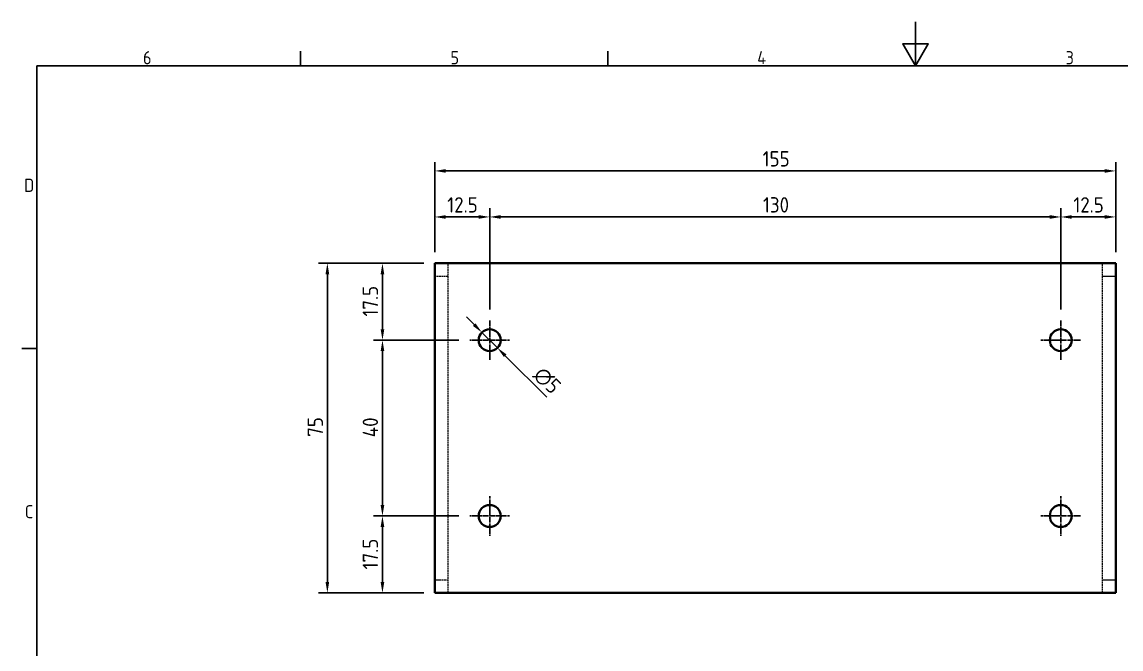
# Model space of a CAD drawing. Header units: millimetres. Extents: x 0 to 420, y 0 to 297.
# Drawn here: x 6.6 to 256.8, y 154.4 to 297 of the extents above; entities that cross this region are included whole.
import ezdxf

# ---------------------------------------------------------------- set-up
doc = ezdxf.new("R2010")
doc.units = ezdxf.units.MM
doc.linetypes.add('CHAIN', pattern=[0.7087, 0.4724, -0.0591, 0.1181, -0.0591])
doc.linetypes.add('DASHED', pattern=[0.2067, 0.1654, -0.0413])
doc.layers.get('0').update_dxf_attribs({"color": 3, "lineweight": 25, "true_color": 0x00ff00})
for name, color, linetype, lineweight, true_color in [('가려진 것(ISO)', 2, 'DASHED', 18, 0xffff00), ('가시적인 것(ISO)', 3, 'Continuous', 40, 0x00ff00), ('중심 표식(ISO)', 1, 'Continuous', 25, 0xff0000), ('치수(ISO)', 2, 'Continuous', 25, 0xffff00)]:
    doc.layers.add(name, color=color, linetype=linetype, lineweight=lineweight, true_color=true_color)
doc.layers.add('경계(ISO)', color=7, linetype='Continuous', lineweight=25)
doc.styles.add('문자 텍스트_PSTEK_POSCO', font='isocp.shx')
doc.styles.add('치수 텍스트_PSTEK_POSCO', font='isocp.shx')
doc.dimstyles.new('치수_PSTEK_POSCO', dxfattribs={"dimtxt": 3.5, "dimasz": 2.5, "dimexe": 2, "dimexo": 2.5, "dimgap": 1, "dimtad": 1, "dimrnd": 1e-08, "dimdsep": 46, "dimtxsty": '치수 텍스트_PSTEK_POSCO', "dimcen": 0.09, "dimdle": 10, "dimclrd": 7, "dimclre": 7, "dimclrt": 2, "dimadec": 1, "dimazin": 2, "dimtfac": 1, "dimtmove": 0, "dimatfit": 3, "dimfxl": 1, "dimtolj": 1, "dimlwd": -1, "dimlwe": -1, "dimarcsym": 0})

# ---------------------------------------------------------------- blocks, each defined once
blk = doc.blocks.new('경계 Default Border')
at = {"layer": '경계(ISO)'}
for p, q in [((70, 287.0000076293945), (70, 290.4000091552734)), ((140, 287.0000076293945), (140, 290.4000091552734)), ((10, 222.7499961853027), (6.599999666213989, 222.7499961853027))]:
    blk.add_line(p, q, dxfattribs=at)
at = {"layer": '경계(ISO)', "flags": 128}
for points in [[(210, 297.0000076293945), (210, 287.0000076293945), (207.1132469177246, 292.0000076293945), (212.8867530822754, 292.0000076293945), (210, 287.0000076293945)], [(10, 10), (10, 287.0000076293945), (410, 287.0000076293945), (410, 10), (10, 10)]]:
    blk.add_lwpolyline(points, dxfattribs=at)
at = {"layer": '경계(ISO)', "color": 2, "true_color": 0xffff00, "char_height": 3.00000011920929, "attachment_point": 7, "style": '문자 텍스트_PSTEK_POSCO'}
for s, insert in [('6', (34.14453946055966, 287.3713945155963)), ('5', (104.1445394605597, 287.3713945155963)), ('4', (173.9734701308116, 287.4)), ('3', (244.1685395229535, 287.3713945155963)), ('D', (7.078270083685684, 258.3463944559917)), ('C', (7.244539400955009, 184.0963944559917))]:
    blk.add_mtext(s, dxfattribs=dict(at, insert=insert))
blk = doc.blocks.new('*D22')
at = {"layer": 'Defpoints', "color": 0, "transparency": 16777216}
for p in [(88.65681341163898, 184.6174226815473), (108.5684185029034, 184.6174226815473), (100.5684185029033, 167.1174226815473)]:
    blk.add_point(p, dxfattribs=at)
at = {"layer": '치수(ISO)', "color": 7, "transparency": 16777216}
for p, q in [((106.0684185029034, 184.6174226815473), (86.65681341163898, 184.6174226815473)), ((88.65681341163898, 169.6174226815473), (88.65681341163898, 182.1174226815473)), ((98.06841850290333, 167.1174226815473), (86.65681341163898, 167.1174226815473))]:
    blk.add_line(p, q, dxfattribs=at)
for points in [[(88.24014674497231, 182.1174226815473), (89.07348007830565, 182.1174226815473), (88.65681341163898, 184.6174226815473)], [(88.24014674497231, 169.6174226815473), (89.07348007830565, 169.6174226815473), (88.65681341163898, 167.1174226815473)]]:
    blk.add_solid(points, dxfattribs=at)
at = {"layer": '치수(ISO)', "color": 2, "transparency": 16777216, "insert": (85.90681341163895, 172.4599353081319), "char_height": 3.5, "attachment_point": 4, "rotation": 90, "style": '치수 텍스트_PSTEK_POSCO'}
blk.add_mtext('\\A1;17.5', dxfattribs=at)
blk = doc.blocks.new('*D23')
at = {"layer": 'Defpoints', "color": 0, "transparency": 16777216}
for p in [(88.65681341163899, 224.6174226815473), (108.5684185029034, 224.6174226815473), (108.5684185029034, 184.6174226815473)]:
    blk.add_point(p, dxfattribs=at)
at = {"layer": '치수(ISO)', "color": 7, "transparency": 16777216}
for p, q in [((106.0684185029034, 224.6174226815473), (86.65681341163899, 224.6174226815473)), ((88.65681341163898, 187.1174226815473), (88.65681341163898, 222.1174226815473)), ((106.0684185029034, 184.6174226815473), (86.65681341163898, 184.6174226815473))]:
    blk.add_line(p, q, dxfattribs=at)
for points in [[(88.24014674497231, 222.1174226815473), (89.07348007830565, 222.1174226815473), (88.65681341163899, 224.6174226815473)], [(88.24014674497231, 187.1174226815473), (89.07348007830565, 187.1174226815473), (88.65681341163898, 184.6174226815473)]]:
    blk.add_solid(points, dxfattribs=at)
at = {"layer": '치수(ISO)', "color": 2, "transparency": 16777216, "insert": (85.90681341163895, 202.5260447287914), "char_height": 3.5, "attachment_point": 4, "rotation": 90, "style": '치수 텍스트_PSTEK_POSCO'}
blk.add_mtext('\\A1;40', dxfattribs=at)
blk = doc.blocks.new('*D24')
at = {"layer": 'Defpoints', "color": 0, "transparency": 16777216}
for p in [(88.65681341163899, 242.1174226815473), (100.5684185029033, 242.1174226815473), (108.5684185029034, 224.6174226815473)]:
    blk.add_point(p, dxfattribs=at)
at = {"layer": '치수(ISO)', "color": 7, "transparency": 16777216}
for p, q in [((98.06841850290333, 242.1174226815473), (86.65681341163899, 242.1174226815473)), ((88.65681341163899, 227.1174226815473), (88.65681341163899, 239.6174226815473)), ((106.0684185029034, 224.6174226815473), (86.65681341163899, 224.6174226815473))]:
    blk.add_line(p, q, dxfattribs=at)
for points in [[(88.24014674497232, 239.6174226815473), (89.07348007830566, 239.6174226815473), (88.65681341163899, 242.1174226815473)], [(88.24014674497232, 227.1174226815473), (89.07348007830566, 227.1174226815473), (88.65681341163899, 224.6174226815473)]]:
    blk.add_solid(points, dxfattribs=at)
at = {"layer": '치수(ISO)', "color": 2, "transparency": 16777216, "insert": (85.90681341163895, 229.979935308132), "char_height": 3.5, "attachment_point": 4, "rotation": 90, "style": '치수 텍스트_PSTEK_POSCO'}
blk.add_mtext('\\A1;17.5', dxfattribs=at)
blk = doc.blocks.new('*D25')
at = {"layer": 'Defpoints', "color": 0, "transparency": 16777216}
for p in [(113.0684185029034, 252.6449183205265), (100.5684185029033, 242.1174226815473), (113.0684185029034, 229.1174226815473)]:
    blk.add_point(p, dxfattribs=at)
at = {"layer": '치수(ISO)', "color": 7, "transparency": 16777216}
for p, q in [((100.5684185029033, 244.6174226815473), (100.5684185029033, 254.6449183205265)), ((113.0684185029034, 231.6174226815473), (113.0684185029034, 254.6449183205265)), ((103.0684185029033, 252.6449183205265), (110.5684185029034, 252.6449183205265))]:
    blk.add_line(p, q, dxfattribs=at)
for points in [[(103.0684185029033, 253.0615849871931), (103.0684185029033, 252.2282516538598), (100.5684185029033, 252.6449183205265)], [(110.5684185029034, 253.0615849871931), (110.5684185029034, 252.2282516538598), (113.0684185029034, 252.6449183205265)]]:
    blk.add_solid(points, dxfattribs=at)
at = {"layer": '치수(ISO)', "color": 2, "transparency": 16777216, "insert": (103.4109311294881, 255.3952628087154), "char_height": 3.5, "attachment_point": 4, "style": '치수 텍스트_PSTEK_POSCO'}
blk.add_mtext('\\A1;12.5', dxfattribs=at)
blk = doc.blocks.new('*D26')
at = {"layer": 'Defpoints', "color": 0, "transparency": 16777216}
for p in [(243.0684185029034, 252.6449183205265), (113.0684185029034, 229.1174226815473), (243.0684185029034, 229.1174226815473)]:
    blk.add_point(p, dxfattribs=at)
at = {"layer": '치수(ISO)', "color": 7, "transparency": 16777216}
for p, q in [((113.0684185029034, 231.6174226815473), (113.0684185029034, 254.6449183205265)), ((243.0684185029034, 231.6174226815473), (243.0684185029034, 254.6449183205265)), ((115.5684185029034, 252.6449183205265), (240.5684185029034, 252.6449183205265))]:
    blk.add_line(p, q, dxfattribs=at)
for points in [[(115.5684185029034, 253.0615849871931), (115.5684185029034, 252.2282516538598), (113.0684185029034, 252.6449183205265)], [(240.5684185029034, 253.0615849871931), (240.5684185029034, 252.2282516538598), (243.0684185029034, 252.6449183205265)]]:
    blk.add_solid(points, dxfattribs=at)
at = {"layer": '치수(ISO)', "color": 2, "transparency": 16777216, "insert": (175.2770405501475, 255.3949183205265), "char_height": 3.5, "attachment_point": 4, "style": '치수 텍스트_PSTEK_POSCO'}
blk.add_mtext('\\A1;130', dxfattribs=at)
blk = doc.blocks.new('*D27')
at = {"layer": 'Defpoints', "color": 0, "transparency": 16777216}
for p in [(255.5684185029033, 252.6449183205265), (255.5684185029033, 242.1174226815473), (243.0684185029034, 229.1174226815473)]:
    blk.add_point(p, dxfattribs=at)
at = {"layer": '치수(ISO)', "color": 7, "transparency": 16777216}
for p, q in [((243.0684185029034, 231.6174226815473), (243.0684185029034, 254.6449183205265)), ((255.5684185029033, 244.6174226815473), (255.5684185029033, 254.6449183205265)), ((245.5684185029034, 252.6449183205265), (253.0684185029033, 252.6449183205265))]:
    blk.add_line(p, q, dxfattribs=at)
for points in [[(245.5684185029034, 253.0615849871931), (245.5684185029034, 252.2282516538598), (243.0684185029034, 252.6449183205265)], [(253.0684185029033, 253.0615849871931), (253.0684185029033, 252.2282516538598), (255.5684185029033, 252.6449183205265)]]:
    blk.add_solid(points, dxfattribs=at)
at = {"layer": '치수(ISO)', "color": 2, "transparency": 16777216, "insert": (245.930931129488, 255.3952628087154), "char_height": 3.5, "attachment_point": 4, "style": '치수 텍스트_PSTEK_POSCO'}
blk.add_mtext('\\A1;12.5', dxfattribs=at)
blk = doc.blocks.new('*D28')
at = {"layer": 'Defpoints', "color": 0, "transparency": 16777216}
for p in [(76.1152946418757, 242.1174226815473), (100.5684185029033, 242.1174226815473), (100.5684185029033, 167.1174226815473)]:
    blk.add_point(p, dxfattribs=at)
at = {"layer": '치수(ISO)', "color": 7, "transparency": 16777216}
for p, q in [((98.06841850290333, 242.1174226815473), (74.1152946418757, 242.1174226815473)), ((76.11529464187569, 169.6174226815473), (76.1152946418757, 239.6174226815473)), ((98.06841850290333, 167.1174226815473), (74.11529464187569, 167.1174226815473))]:
    blk.add_line(p, q, dxfattribs=at)
for points in [[(75.69862797520904, 239.6174226815473), (76.53196130854238, 239.6174226815473), (76.1152946418757, 242.1174226815473)], [(75.69862797520902, 169.6174226815473), (76.53196130854236, 169.6174226815473), (76.11529464187569, 167.1174226815473)]]:
    blk.add_solid(points, dxfattribs=at)
at = {"layer": '치수(ISO)', "color": 2, "transparency": 16777216, "insert": (73.36529464187566, 202.619935308132), "char_height": 3.5, "attachment_point": 4, "rotation": 90, "style": '치수 텍스트_PSTEK_POSCO'}
blk.add_mtext('\\A1;75', dxfattribs=at)
blk = doc.blocks.new('*D29')
at = {"layer": 'Defpoints', "color": 0, "transparency": 16777216}
for p in [(255.5684185029033, 263.1192508685661), (100.5684185029033, 242.1174226815473), (255.5684185029033, 242.1174226815473)]:
    blk.add_point(p, dxfattribs=at)
at = {"layer": '치수(ISO)', "color": 7, "transparency": 16777216}
for p, q in [((100.5684185029033, 244.6174226815473), (100.5684185029033, 265.1192508685661)), ((103.0684185029033, 263.1192508685661), (253.0684185029033, 263.1192508685661)), ((255.5684185029033, 244.6174226815473), (255.5684185029033, 265.1192508685661))]:
    blk.add_line(p, q, dxfattribs=at)
for points in [[(103.0684185029033, 263.5359175352328), (103.0684185029033, 262.7025842018994), (100.5684185029033, 263.1192508685661)], [(253.0684185029033, 263.5359175352328), (253.0684185029033, 262.7025842018994), (255.5684185029033, 263.1192508685661)]]:
    blk.add_solid(points, dxfattribs=at)
at = {"layer": '치수(ISO)', "color": 2, "transparency": 16777216, "insert": (175.1959311294881, 265.8692508685661), "char_height": 3.5, "attachment_point": 4, "style": '치수 텍스트_PSTEK_POSCO'}
blk.add_mtext('\\A1;155', dxfattribs=at)
blk = doc.blocks.new('*D30')
at = {"layer": 'Defpoints', "color": 0, "transparency": 16777216}
for p in [(111.3006515499367, 226.3851896345133), (114.83618545587, 222.849655728581)]:
    blk.add_point(p, dxfattribs=at)
at = {"layer": '치수(ISO)', "color": 7, "transparency": 16777216}
for p, q in [((109.53288459697, 228.1529565874793), (107.7651176440034, 229.9207235404454)), ((111.3006515499367, 226.3851896345133), (114.83618545587, 222.849655728581)), ((116.6039524088366, 221.081888775615), (126.0510467270082, 211.6347944574463))]:
    blk.add_line(p, q, dxfattribs=at)
for points in [[(109.8275124224644, 228.4475844129738), (109.2382567714757, 227.8583287619849), (111.3006515499367, 226.3851896345133)], [(116.898580234331, 221.3765166011094), (116.3093245833423, 220.7872609501205), (114.83618545587, 222.849655728581)]]:
    blk.add_solid(points, dxfattribs=at)
at = {"layer": '치수(ISO)', "color": 2, "transparency": 16777216, "insert": (123.9686351131002, 217.6062933678791), "char_height": 3.5, "attachment_point": 4, "rotation": 315.000000000009, "style": '치수 텍스트_PSTEK_POSCO'}
blk.add_mtext('\\A1;∅5', dxfattribs=at)

msp = doc.modelspace()

# ---------------------------------------------------------------- linework, layer by layer
at = {"layer": '가려진 것(ISO)'}
for p, q in [((103.5684185029033, 242.1174226815473), (103.5684185029033, 167.1174226815473)), ((252.5684185029033, 167.1174226815473), (252.5684185029033, 242.1174226815473)), ((103.5684185029034, 239.1174226815473), (100.5684185029034, 239.1174226815473)), ((255.5684185029033, 239.1174226815473), (252.5684185029033, 239.1174226815473)), ((100.5684185029034, 170.1174226815473), (103.5684185029034, 170.1174226815473)), ((252.5684185029033, 170.1174226815473), (255.5684185029033, 170.1174226815473))]:
    msp.add_line(p, q, dxfattribs=at)
at = {"layer": '가시적인 것(ISO)'}
for p, q in [((100.5684185029033, 167.1174226815473), (100.5684185029033, 242.1174226815473)), ((100.5684185029033, 242.1174226815473), (106.5684185029034, 242.1174226815473)), ((249.5684185029033, 242.1174226815473), (106.5684185029033, 242.1174226815473)), ((255.5684185029034, 242.1174226815473), (249.5684185029034, 242.1174226815473)), ((255.5684185029034, 242.1174226815473), (255.5684185029034, 167.1174226815473)), ((100.5684185029033, 167.1174226815473), (106.5684185029033, 167.1174226815473)), ((106.5684185029034, 167.1174226815473), (249.5684185029033, 167.1174226815473)), ((255.5684185029034, 167.1174226815473), (249.5684185029033, 167.1174226815473))]:
    msp.add_line(p, q, dxfattribs=at)
for centre in [(113.0684185029034, 224.6174226815473), (243.0684185029034, 224.6174226815473), (113.0684185029034, 184.6174226815473), (243.0684185029034, 184.6174226815472)]:
    msp.add_circle(centre, 2.5, dxfattribs=at)
at = {"layer": '중심 표식(ISO)', "linetype": 'CHAIN'}
for p, q in [((113.0684185029034, 229.1174226815473), (113.0684185029034, 220.1174226815473)), ((243.0684185029034, 229.1174226815473), (243.0684185029034, 220.1174226815473)), ((117.5684185029034, 224.6174226815473), (108.5684185029034, 224.6174226815473)), ((247.5684185029033, 224.6174226815473), (238.5684185029034, 224.6174226815473)), ((113.0684185029034, 189.1174226815473), (113.0684185029034, 180.1174226815473)), ((243.0684185029034, 189.1174226815472), (243.0684185029034, 180.1174226815472)), ((117.5684185029034, 184.6174226815473), (108.5684185029034, 184.6174226815473)), ((247.5684185029033, 184.6174226815472), (238.5684185029034, 184.6174226815472))]:
    msp.add_line(p, q, dxfattribs=at)

# ---------------------------------------------------------------- block references
msp.add_blockref('경계 Default Border', (0, 0))

# ---------------------------------------------------------------- dimensions: what is measured, and where the dimension line sits
at = {"layer": '치수(ISO)', "color": 7}
dim = msp.add_linear_dim(base=(255.5684185029033, 263.1192508685661), p1=(100.5684185029033, 242.1174226815473), p2=(255.5684185029033, 242.1174226815473), dimstyle='치수_PSTEK_POSCO', override={"dimdec": 2, "dimtp": 0, "dimtm": -0, "dimtdec": 2, "dimtofl": 0, "dimatfit": 1}, dxfattribs=at)
dim.commit()
dim.dimension.update_dxf_attribs({"geometry": '*D29', "text_midpoint": (178.0684185029033, 263.1192508685661), "dimtype": 160})
for base, p1, p2, angle, picture, middle in [((113.0684185029034, 252.6449183205265), (100.5684185029033, 242.1174226815473), (113.0684185029034, 229.1174226815473), 180, '*D25', (106.8084185029034, 252.6449183205265)), ((243.0684185029034, 252.6449183205265), (113.0684185029034, 229.1174226815473), (243.0684185029034, 229.1174226815473), 180, '*D26', (178.0784185029034, 252.6449183205265)), ((255.5684185029033, 252.6449183205265), (243.0684185029034, 229.1174226815473), (255.5684185029033, 242.1174226815473), 180, '*D27', (249.3284185029033, 252.6449183205265)), ((76.1152946418757, 242.1174226815473), (100.5684185029033, 167.1174226815473), (100.5684185029033, 242.1174226815473), 90, '*D28', (76.11529464187566, 204.6174226815473)), ((88.65681341163899, 242.1174226815473), (108.5684185029034, 224.6174226815473), (100.5684185029033, 242.1174226815473), 90, '*D24', (88.65681341163895, 233.3774226815473)), ((88.65681341163899, 224.6174226815473), (108.5684185029034, 184.6174226815473), (108.5684185029034, 224.6174226815473), 90, '*D23', (88.65681341163895, 204.6274226815473)), ((88.65681341163898, 184.6174226815473), (100.5684185029033, 167.1174226815473), (108.5684185029034, 184.6174226815473), 90, '*D22', (88.65681341163895, 175.8574226815472))]:
    dim = msp.add_linear_dim(base=base, p1=p1, p2=p2, angle=angle, dimstyle='치수_PSTEK_POSCO', override={"dimdec": 2, "dimtp": 0, "dimtm": -0, "dimtdec": 2, "dimtofl": 0, "dimatfit": 1}, dxfattribs=at)
    dim.commit()
    dim.dimension.update_dxf_attribs({"geometry": picture, "text_midpoint": middle, "dimtype": 160})
dim = msp.add_diameter_dim_2p(p1=(111.3006515499367, 226.3851896345133), p2=(114.83618545587, 222.849655728581), dimstyle='치수_PSTEK_POSCO', override={"dimdec": 2, "dimlfac": 1, "dimtp": 0, "dimtm": -0, "dimtdec": 2, "dimatfit": 2}, dxfattribs=at)
dim.commit()
dim.dimension.update_dxf_attribs({"geometry": '*D30', "text_midpoint": (123.6840157053296, 214.0018254791242), "dimtype": 163})

doc.saveas('drawing.dxf')
